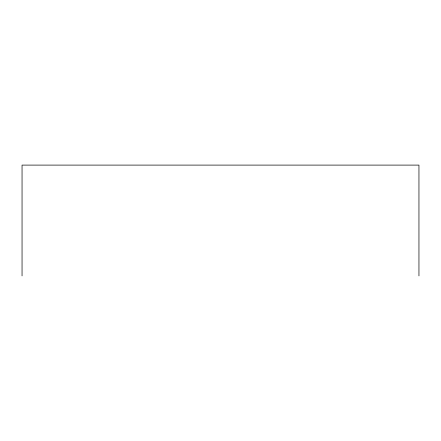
<?xml version="1.0" encoding="UTF-8"?>
<svg xmlns="http://www.w3.org/2000/svg" width="441" height="441" viewBox="0 0 441 441"><rect width="100%" height="100%" fill="white"/><g stroke="black" fill="none" stroke-linecap="round" stroke-linejoin="round"><path stroke-width="0.66" d="M418.95 275.901L418.95 165.099L22.05 165.099L22.05 275.901"/></g></svg>
